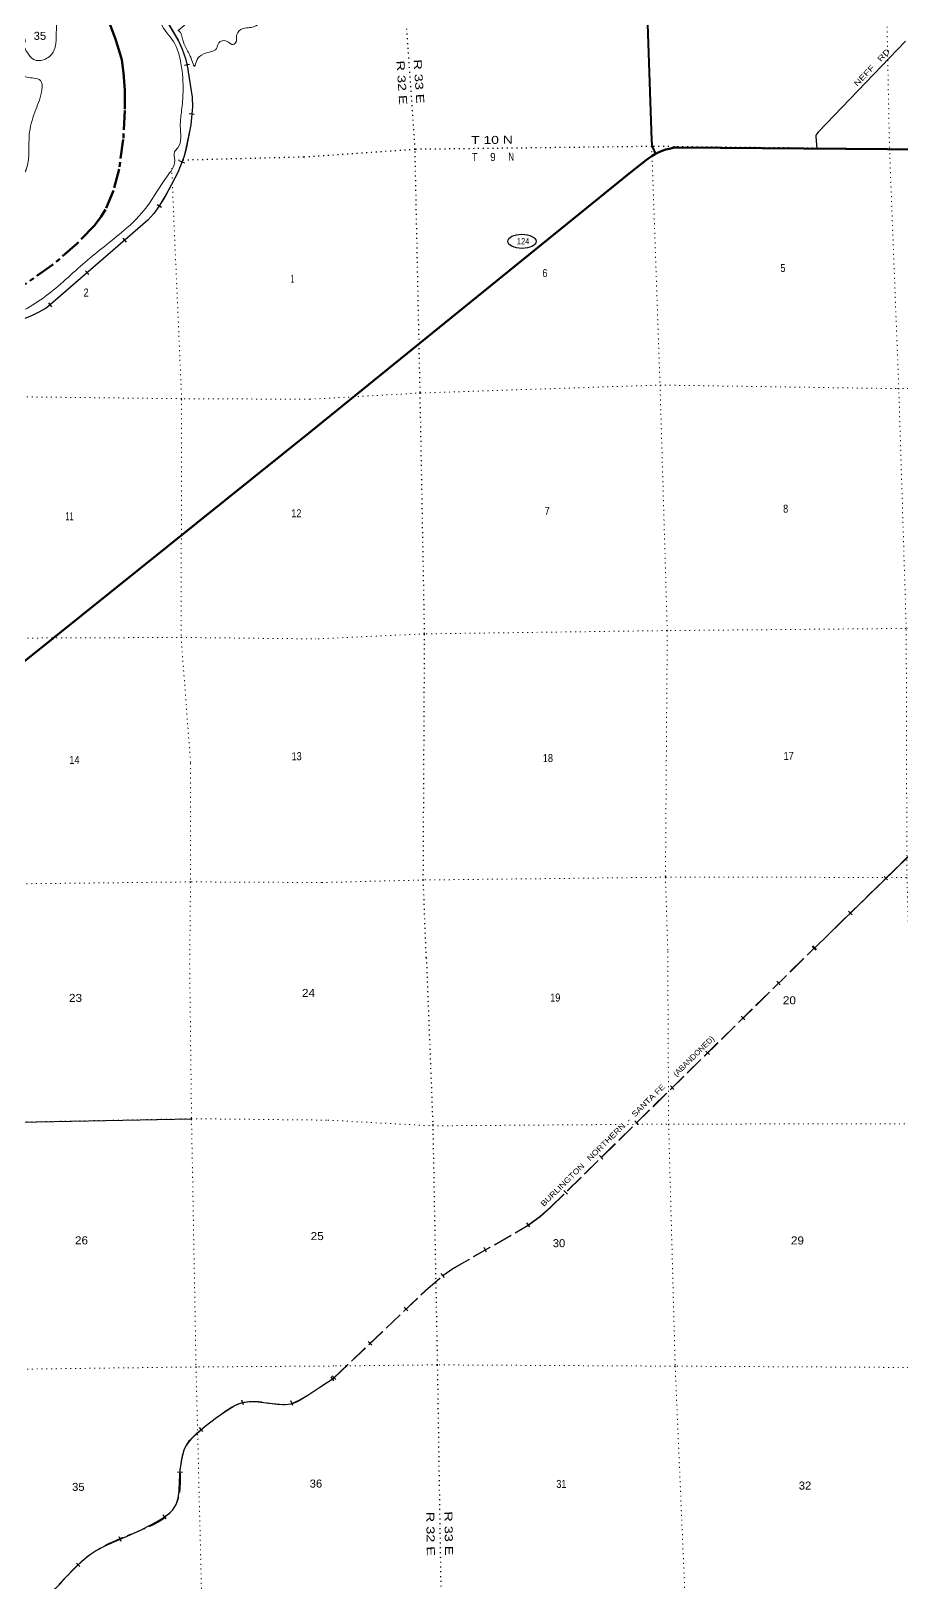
# Model space of a CAD drawing. Header units: feet. Extents: x 505285 to 763886, y -543582 to -353855.
# Drawn here: x 564294 to 583345, y -464358 to -430418 of the extents above; entities that cross this region are included whole.
import ezdxf
from ezdxf.enums import TextEntityAlignment as Align

# ---------------------------------------------------------------- set-up
doc = ezdxf.new("R2010")
doc.units = ezdxf.units.FT
doc.header["$LTSCALE"] = 70
for name, pattern in [('DOTTED', [1.5, 0.3, -1.2]), ('LONG_DASH_SHORT_DASH', [9.9, 6, -1.2, 1.5, -1.2]), ('LONG_DASHED', [7.5, 6, -1.5])]:
    doc.linetypes.add(name, pattern=pattern)
for name, color, linetype, lineweight in [('11', 7, 'LONG_DASH_SHORT_DASH', 60), ('17', 7, 'Continuous', 25), ('23', 7, 'Continuous', 70), ('26', 7, 'Continuous', 40), ('29', 7, 'Continuous', 25), ('30', 7, 'Continuous', 13), ('34', 7, 'Continuous', 25), ('39', 7, 'Continuous', 13), ('6', 7, 'DOTTED', 25), ('63', 7, 'Continuous', 25), ('7', 7, 'DOTTED', 13)]:
    doc.layers.add(name, color=color, linetype=linetype, lineweight=lineweight)

msp = doc.modelspace()

# ---------------------------------------------------------------- linework, layer by layer
at = {"layer": '11'}
msp.add_lwpolyline([(566028.43, -430279.16), (566142.54, -430594.77), (566220.83, -430851.79), (566280.03, -431049.25), (566319.5, -431330.63), (566348.16, -431709.65), (566344.16, -432155.94), (566312.24, -432787.78), (566218.61, -433441.12), (566100.64, -433904.06), (565921.43, -434320.15), (565831.09, -434475.16), (565684.55, -434669.2), (565303.21, -435067.54), (564765.19, -435534.17), (564166.75, -435951.7)], dxfattribs=at)
at = {"layer": '17'}
msp.add_ellipse((575032.26, -435017.57), major_axis=(309.24, -1), ratio=0.500121, dxfattribs=at)
at = {"layer": '23'}
msp.add_line((570411.35, -439175.56), (555536.09, -451109.22), dxfattribs=at)
for points in [[(577957.17, -433101.69), (577971.57, -433093.18), (578078.74, -433044.61), (578177.34, -433009.99), (578285.78, -432983.23), (578362.33, -432968.4), (578457.78, -432964.9), (583030.53, -432998.05), (583580.18, -433006.5), (598899.33, -432971.81), (599250.13, -432967.12), (601528.1, -432929.33), (601951.47, -432922.31)], [(570411.35, -439175.56), (577412.27, -433505.08), (577755.41, -433234.61), (577878.75, -433148), (577957.17, -433101.69)]]:
    msp.add_lwpolyline(points, dxfattribs=at)
at = {"layer": '26'}
msp.add_lwpolyline([(577541.46, -423275.26), (577864.66, -432806.37), (577872.78, -432899.73), (577890.36, -432960.62), (577957.17, -433101.69)], dxfattribs=at)
at = {"layer": '29'}
for points in [[(583420.05, -430635.84), (581515.24, -432626.63), (581481.98, -432663.69), (581466.13, -432688.35), (581457.33, -432707.73), (581457.57, -432728.46), (581486.42, -432986.86)], [(551567.35, -454273.97), (551914.03, -454627.32), (557130.14, -454463.83), (557176.79, -454464.64), (562526.25, -454309.64), (567808.07, -454206.38)]]:
    msp.add_lwpolyline(points, dxfattribs=at)
at = {"layer": '34', "lineweight": 13}
msp.add_line((581439.86, -450470.22), (601887.11, -430460.66), dxfattribs=at)
at = {"layer": '34'}
for p, q in [((567654.66, -431166.06), (567761.95, -431139.17)), ((567754.21, -432224.22), (567864.33, -432234.63)), ((567545.08, -433257.75), (567648.52, -433296.94)), ((567050.54, -434210.05), (567144.73, -434268.05)), ((566305.55, -434950.63), (566377.99, -435034.22)), ((565483.32, -435659.78), (565555.76, -435743.37)), ((564675.99, -436362.52), (564745.47, -436448.58))]:
    msp.add_line(p, q, dxfattribs=at)
at = {"layer": '34', "lineweight": 13}
msp.add_lwpolyline([(566635.22, -429135.05), (567511.92, -430621.56), (567599.45, -430817.89), (567672.9, -431018.78), (567710.89, -431170.34), (567816.35, -431865.47), (567824.71, -432074.73), (567787.65, -432466.64), (567683.3, -432992.86), (567633.73, -433174.77), (567506.58, -433510.37), (567223.71, -434035.86), (567090.14, -434252.76), (566982.41, -434404.66), (566848.36, -434550.99), (564717.1, -436398.09), (564621.97, -436474.9), (564465.26, -436568), (564318.35, -436641.5), (564107.5, -436724.68)], dxfattribs=at)
at = {"layer": '34'}
msp.add_lwpolyline([(566636.21, -429134.57), (567512.9, -430621.06), (567600.47, -430817.48), (567673.95, -431018.46), (567711.97, -431170.12), (567817.45, -431865.37), (567825.81, -432074.76), (567788.74, -432466.8), (567684.37, -432993.11), (567634.78, -433175.11), (567507.58, -433510.83), (567224.66, -434036.41), (567091.06, -434253.37), (566983.27, -434405.35), (566849.13, -434551.78), (564717.81, -436398.93), (564622.6, -436475.81), (564465.79, -436568.97), (564318.8, -436642.51), (564107.88, -436725.71)], dxfattribs=at)
at = {"layer": '34', "linetype": 'LONG_DASHED', "lineweight": 13}
msp.add_lwpolyline([(570923.91, -459872.42), (572923.66, -457966.12), (573306.4, -457635.88), (573519.82, -457486.26), (575137.58, -456559.41), (575429.31, -456348.66), (575653.48, -456149.98), (581434.34, -450470.36)], dxfattribs=at)
msp.add_spline([(539940.33, -491660.75), (540359.41, -491404.18), (541197.96, -490811.81), (541917.38, -490229.06), (542864.91, -489311.06), (543486.4, -488659.76), (543918.34, -488076.01), (544338.27, -487303.74), (544518.3, -486784.62), (544509, -486343.1), (544512.08, -485439.58), (544528.49, -484786.8), (544691.13, -484205.74), (545206.35, -483662.7), (546479.72, -482849.43), (547869.37, -481925.72), (548464.02, -481527.85), (548933.8, -481118.11), (549721.73, -480447.83), (550133.58, -480055.16), (550880.43, -479152.71), (551377.12, -478493.55), (551756.6, -478091.41), (552217.01, -477713.95), (553054.15, -477185.36), (553789.2, -476676.63), (554198.63, -476360.29), (554617.16, -475903.26), (554854.36, -475712.4), (555595.42, -475394.29), (556346.2, -475059.95), (556666.44, -474803.4), (557025.22, -474277.14), (557450.38, -473466.64), (557792.38, -473002.91), (558755.32, -472052.52), (559208.43, -471614.96), (559553.48, -471105.01), (559766.55, -470818.2), (560189.14, -470553.84), (560470.35, -470257.81), (560561.94, -469834.6), (560557.68, -469059.71), (560618.8, -468620.96), (560729.25, -468329.93), (561175.66, -467860.36), (561594.81, -467527.8), (562029.87, -467283.29), (562348.95, -467066.91), (563238, -466139.89), (564026.82, -465321.03), (565065.16, -464228.79), (565411.67, -463883.44), (565708.43, -463657.41), (566731.74, -463187.81), (567331.27, -462830.01), (567517.45, -462507.53), (567562.74, -461890.38), (567649.81, -461443.15), (567864.54, -461140.26), (568356.68, -460742.17), (568737.24, -460486.57), (569105.07, -460389.8), (569725.56, -460455.26), (569986.57, -460440.66), (570350.45, -460251.61), (570925.48, -459876.16)], degree=3, dxfattribs=at)
at = {"layer": '39'}
for points in [[(569751.26, -412567.38), (569492.76, -413138.4), (569140.83, -413936.34), (568898.23, -414575.59), (568684.6, -414945.13), (568480.59, -415398.85), (568236.99, -415985.89), (568077.34, -416557.33), (567856.23, -416955.12), (567770.09, -417278.12), (567617.88, -418030.21), (567510.14, -418377.71), (567445.27, -418975.53), (567358.56, -419796.73), (567361.73, -419963.4), (567212.46, -420130.87), (567145.25, -420288.79), (566979.92, -420561.01), (566691.15, -420881.71), (566185.95, -421318.87), (565319.03, -422037.89), (564276.85, -422928.87), (563452.77, -423685.26), (563136.26, -424235.47), (562979.17, -424730.52), (562861.45, -425397.61), (562718.24, -426623.63), (562570.05, -427375.65), (562554.8, -427629.04), (562743.63, -427961.05), (562993.91, -428253.76), (563319.59, -428398.44), (563758.72, -428601.3), (564069.2, -428790.46), (564382.21, -429112.15), (564672.19, -429594.97), (564854.21, -430095.85), (564847.78, -430391.27), (564794.27, -430848.26), (564611.19, -431030.41), (564346.54, -431037.27), (564205.06, -430875.15), (564146.21, -430733.6), (564157.5, -430588.76), (564067.12, -430582.38), (563880.22, -430563.72), (563689.27, -430543.12), (563534.45, -430523.87), (563339.54, -430505.35), (563317.75, -430519.81), (563521.43, -430682.8), (563718.43, -430705.3), (563870.53, -430792.9), (564018.51, -430874.56), (563962.95, -431012.18), (563766.31, -431114.22), (563697.68, -431408.78), (563609.1, -431603.25), (563430.27, -431903.84), (563476.25, -432001.43), (563675.09, -431909.39), (563863.07, -431562.43), (563911.78, -431380.74), (564066.4, -431389.95), (564211.57, -431429.47), (564352.35, -431448.98), (564501.8, -431502.48), (564529.56, -431696.83), (564399.48, -432135.14), (564262.37, -432625.81), (564246.85, -433076.07), (564210.46, -433378.06), (564073.66, -433673.87), (563925.78, -434020.1), (563966.17, -434457.28), (563886.09, -434782.18), (563731.42, -434981.88), (563515.35, -435222.9), (563314.31, -435515.86), (563093.3, -435602.28), (562713.73, -435683.58), (562232.87, -435712.5), (561602.38, -435677.88), (561081.13, -435587.01), (560953.07, -435603.43), (560552.14, -435510.35), (560196.68, -435382.28), (559592.18, -435132.24), (559283.69, -435153.97), (559057.45, -435176.21), (558699.65, -435136.58)], [(569788.91, -414157.47), (569554.73, -414712.19), (569223.74, -415345.03), (568934.1, -415936.93), (568613.32, -416790.55), (568385.6, -417262.79), (568219.69, -417715.82), (568151.75, -418574.84), (568186.87, -419156.76), (568223.11, -419692.46), (568302.14, -420157.06), (568374.72, -420282.28), (568486.65, -420684), (568573.04, -421325.25), (568743.4, -421529.03), (568814.89, -421702.48), (568681.13, -421841.54), (568532.93, -422065.24), (568413.07, -422302.47), (568282.74, -422833.19), (568037.62, -423339.9), (567714.25, -423846.04), (567564.06, -424176.24), (567477.48, -424581.61), (567291.07, -424799.98), (567091.06, -425147.17), (566670.09, -425689.25), (566481.37, -425891.59), (566469.13, -425986.23), (566633.61, -426091.69), (566568.52, -426255.6), (566283.56, -426248.78), (566102.52, -426221.97), (565971.17, -426276.61), (565877.53, -426521.4), (565788.22, -427099.58), (565792.52, -427537.43), (565931.56, -427571.04), (566002.29, -427704.33), (566070.56, -428130.96), (566274.93, -428330.1), (566350.24, -428493.44), (566354.72, -428834.86), (566481, -429041.46), (566559.61, -429273.04), (566656.69, -429526.38), (566888.89, -429923.88), (566999.78, -429953.99), (567135.61, -430240.77), (567408.03, -430643.56), (567573.73, -431130.67), (567619.64, -431752.57), (567589.05, -432148.87), (567559.4, -432488.91), (567502.42, -432974.09), (567435.81, -433057.67), (567437.46, -433250.49), (567263.67, -433605.23), (566826.87, -434264.12), (566323.19, -434781.61), (565477.79, -435472.11), (564611.41, -436219.24), (563660.2, -436724.86), (562771.15, -436911.94), (562125.68, -436933.84), (560976.96, -436756.06), (560422.67, -436826.51), (559934.09, -436765.17), (559197.28, -436730.49), (558274.37, -436930.25), (557486.27, -437258.1), (556567.93, -437698.84), (555504.42, -438100.05), (554937.34, -438341.48), (554717.36, -438482.12), (554562.51, -438778.26), (554008.66, -439505.59), (553552.48, -440094.52), (553124.82, -440707.04), (552601.72, -441363.49), (551891.18, -442184.1), (551546.05, -442600.24), (551414.96, -442879.87), (551242.07, -443176.33), (551029.01, -443575.99), (550811.25, -443622.17), (550639.69, -443460.6), (550553.13, -443233.18), (550413.69, -443283.96), (549934.96, -443425.33), (549673.09, -443472.33)], [(567511.39, -430407.2), (567689.64, -430262.73), (567812.9, -430204.22), (567933.89, -430238.16), (568066.79, -430159.38), (568234.86, -430031.75), (568429.02, -430010.1), (568930.18, -429888.4), (569210.31, -429746.65), (569297.99, -429610.45), (569444.18, -429597.72), (569650.9, -429603.97), (570120.45, -429613.42), (570161.77, -429676.95), (569999.06, -429770.33), (569837.33, -429809.46), (569637.71, -429965.8), (569398.63, -430157.02), (569141.2, -430332.49), (568881.41, -430383.47), (568788.02, -430535.85), (568785.92, -430636.33), (568719.23, -430715.9), (568569.32, -430638.3), (568399.53, -430675.57), (568353.73, -430798.95), (568194.77, -430878.2), (567978, -430976.6), (567892.78, -431136.86), (567871.28, -431187.78), (567827.2, -431099.59), (567724.36, -430864.39), (567616.63, -430619.39), (567523.58, -430413.59), (567511.85, -430406.62)]]:
    msp.add_spline(points, degree=3, dxfattribs=at)
at = {"layer": '6'}
msp.add_line((570262.75, -433174.68), (567438.09, -433247.91), dxfattribs=at)
for points in [[(572940.24, -450683.1), (572874.47, -448985.98), (572903.46, -443601), (572805.18, -438321.72), (572694.4, -433006.41), (572341.64, -427781.84), (572258.66, -422440.14), (572190.36, -417148.52), (572209.59, -413833.31)], [(601951.47, -432922.31), (599001.44, -432972.12), (593701.84, -432983.85), (588375.51, -432995.99), (583075.78, -433000.27), (577871.31, -432942.2), (572694.4, -433006.41), (570262.75, -433174.68)], [(572940.24, -450683.1), (573082.08, -454326.16), (573180.69, -459588.35), (573264.72, -464905.16), (573348.08, -470272.21), (573383.34, -475562.19), (573552.95, -480934.98), (573683.38, -486188.29), (573857.9, -491486.98), (573924.95, -496370.77)]]:
    msp.add_lwpolyline(points, dxfattribs=at)
at = {"layer": '63', "linetype": 'LONG_DASHED'}
msp.add_line((581436.99, -450467.29), (601884.24, -430457.73), dxfattribs=at)
at = {"layer": '63'}
for p, q in [((583030.96, -448983.84), (582953.6, -448904.78)), ((582253.46, -449744.69), (582176.1, -449665.64)), ((581459.81, -450516.14), (581382.29, -450437.23)), ((581475.97, -450505.54), (581398.6, -450426.49)), ((580683.82, -451278.53), (580606.3, -451199.63)), ((579907.84, -452040.92), (579830.32, -451962.02)), ((579131.85, -452803.32), (579054.34, -452724.42)), ((578355.87, -453565.71), (578278.35, -453486.81)), ((577579.89, -454328.11), (577502.37, -454249.2)), ((576803.9, -455090.5), (576726.38, -455011.6)), ((576027.92, -455852.89), (575950.4, -455773.99)), ((575205.17, -456572.88), (575140.4, -456483.22)), ((574259.48, -457120.7), (574204.49, -457024.72)), ((573336.6, -457676.52), (573264.34, -457592.78)), ((572534.34, -458407.01), (572458.02, -458326.95)), ((571746.95, -459157.61), (571670.63, -459077.55)), ((570919.45, -459939.06), (570856.65, -459848.01)), ((570959.55, -459908.21), (570883.23, -459828.15)), ((568939.55, -460464.28), (568908.65, -460358.08)), ((570023.93, -460479.45), (569979.65, -460378.09)), ((568053.97, -461045.4), (567982.3, -460961.15)), ((567609.39, -461945), (567499.08, -461936.96)), ((567247.83, -462953.67), (567182.5, -462864.42)), ((566268.46, -463448.59), (566224.71, -463347)), ((565363.65, -464000.91), (565286.38, -463921.77))]:
    msp.add_line(p, q, dxfattribs=at)
at = {"layer": '63', "linetype": 'LONG_DASHED'}
for points in [[(570921.08, -459869.45), (572920.9, -457963.08), (573303.88, -457632.64), (573517.62, -457482.8), (575135.35, -456555.96), (575426.74, -456345.46), (575650.68, -456146.98), (581431.47, -450467.44)], [(564543.66, -464772.73), (565062.21, -464225.94), (565233.63, -464051.56), (565408.9, -463880.42), (565550.73, -463758.41), (565706.33, -463653.88), (565956.58, -463523.46), (566344.24, -463356.51), (566729.95, -463184.12), (567036.09, -463023.75), (567184.05, -462932.69), (567328.61, -462826.88), (567397.01, -462759.72), (567471.9, -462640.29), (567513.42, -462506.67), (567532.08, -462353.2), (567541.81, -462121.25), (567558.66, -461889.94), (567590.85, -461664.75), (567645.92, -461441.82), (567684.14, -461355.17), (567763.35, -461239.15), (567861.73, -461137.27), (568103.68, -460931.42), (568354.23, -460738.88), (568538.28, -460605.56), (568735.28, -460482.96), (568824.76, -460440.81), (568963.29, -460400.51), (569104.96, -460385.69), (569260.49, -460393.36), (569493.27, -460426.72), (569725.84, -460451.17), (569856.16, -460455.28), (569921, -460451), (569985.29, -460436.74), (570174.45, -460354.1), (570348.26, -460248.14), (570635.72, -460060.45), (570923.24, -459872.73)]]:
    msp.add_lwpolyline(points, dxfattribs=at)
at = {"layer": '7'}
for points in [[(577160.66, -410282.4), (577079.62, -411764.68), (577391.33, -417080.06), (577521.5, -422338.93), (577678.72, -427634.9), (577871.31, -432942.2), (578053.21, -438160.38), (578210.87, -443529.49), (578171.94, -448922.61), (578221.69, -450551.19)], [(583498.74, -450418.18), (583452.53, -448882.13), (583438.23, -443482.88), (583276.22, -438248.43), (583071.72, -432967.79), (582964.35, -427626.7), (582917.81, -422306.75), (582594.8, -417051.75), (582362.23, -411797.89), (582393.43, -410457.53)], [(567370.3, -433413.56), (567588.68, -438468.69), (567577.1, -443669.79), (567783.96, -446430.16), (567783.08, -449025.6), (567763.63, -450811.22)], [(570393.89, -438470.26), (572807.34, -438333.76), (578053.21, -438160.38), (583249.98, -438238.63), (585925.26, -438160.48), (588589.16, -438297.42), (593846.71, -438254.53), (599138.37, -438209.3), (602088.1, -438149.24)], [(570393.89, -438470.26), (567586.49, -438458.69), (562360.08, -438397.99), (556633.41, -438400.73), (554698.43, -438504.69)], [(602227.76, -443491.91), (599305.46, -443528.09), (594072.12, -443578.78), (588742.23, -443620.37), (583438.23, -443482.88), (578210.87, -443529.49), (572903.46, -443601), (570523.69, -443711.89)], [(548636.62, -444225.73), (551504.79, -444019.24), (556849.74, -443878.88), (562430.65, -443700.04), (567579.3, -443679.8), (570523.69, -443711.89)], [(570655.63, -449039.47), (572906.59, -448983.66), (578177.99, -448924.56), (583424.8, -448926.78), (588850.19, -448945), (594258.45, -448989.81), (599512.02, -448950.98), (602367.98, -448855.99)], [(570655.63, -449039.47), (567783.08, -449025.6), (562466.69, -449085.08), (557050.87, -449190.58), (551713.37, -449300.67), (545937.15, -449406.76)], [(578221.69, -450551.19), (578240.85, -454323.57), (578384.34, -459616.7), (578611.75, -464946.67), (578710.04, -470393.52), (578803.12, -475666.34), (578905.17, -480977.46), (579068.48, -486190.21), (579109.51, -491543.84), (579248.6, -496237.83)], [(567763.63, -450811.22), (567805.11, -454214.78), (567903.17, -459633.82), (568035.13, -465040.22), (567986.44, -470363.45), (568119.71, -475641.34), (568251.57, -480947.36), (568392.23, -486289.37), (568525.12, -491549.2), (568685.98, -496500.39)], [(539075.13, -454789.8), (541244.65, -454662.59), (546550.01, -454692.4), (551885.54, -454627.32), (557176.79, -454464.64), (562516.44, -454309.15), (567798.87, -454204.85), (570784.32, -454236.18)], [(570784.32, -454236.18), (573078.97, -454360.39), (577181.19, -454331.13)], [(577342.55, -454329.98), (578240.85, -454323.57), (583527.6, -454313.56), (588985.67, -454403.57), (594270.47, -454337.24), (599583.8, -454272.28), (602508.77, -454241.22)], [(602644.38, -459429.17), (599697.2, -459541.95), (594383.99, -459633.18), (589125.82, -459690.43), (583692.16, -459646.3), (578384.34, -459616.7), (573180.69, -459588.35), (570917.46, -459612.17)], [(570917.46, -459612.17), (567903.17, -459633.82), (562615.91, -459700.06), (557335.45, -459802.32), (552072.47, -459876.17), (546714.59, -459929.59), (541383.34, -460006.64), (539199.06, -460088.65)]]:
    msp.add_lwpolyline(points, dxfattribs=at)

# ---------------------------------------------------------------- texts
at = {"layer": '17', "width": 0.8}
msp.add_text('124', height=140, dxfattribs=at).set_placement((575058.31, -435085.88), align=Align.CENTER)
at = {"layer": '30', "width": 1.35}
msp.add_text('NEFF   RD', height=120, rotation=46.264, dxfattribs=at).set_placement((582731.16, -431254.56), align=Align.CENTER)
at = {"layer": '6'}
for s, rotation, width, p in [('R 32 E', 273.863, 1.35, (572285.37, -431070.74)), ('R 33 E', 273.863, 1.35, (572659.57, -431044.19)), ('T 10 N', 0.711, 1.3, (573921.83, -432892.3)), ('T', 0.711, 0.85, (573938.71, -433264.42)), ('9', 0.711, 0.9, (574340.25, -433259.35)), ('N', 0.711, 0.7, (574737.4, -433251.07)), ('R 32 E', 270.905, 1.35, (572938.57, -462802.67)), ('R 33 E', 270.905, 1.35, (573336.07, -462792.58))]:
    msp.add_text(s, height=175, rotation=rotation, dxfattribs=dict(at, width=width)).set_placement(p)
at = {"layer": '63'}
for s, width, p in [('(ABANDONED)', 1.05, (578410.12, -453293.1)), ('BURLINGTON   NORTHERN  -  SANTA FE', 1.2, (575511, -456135.1))]:
    msp.add_text(s, height=120, rotation=44.494, dxfattribs=dict(at, width=width)).set_placement(p)
at = {"layer": '7'}
for s, width, p in [('35', 1.05, (564351.39, -430610.31)), ('1', 0.4, (569976.32, -435919.72)), ('6', 0.85, (575479.97, -435798.36)), ('5', 0.85, (580686.08, -435687.17)), ('2', 0.85, (565443.94, -436224.03)), ('12', 0.85, (569986.22, -441052.82)), ('7', 0.85, (575529.71, -440998.42)), ('8', 0.85, (580745.47, -440951.4)), ('11', 0.65, (565043.65, -441115.88)), ('14', 0.85, (565132.63, -446445.68)), ('13', 0.85, (569993.43, -446363.66)), ('18', 0.85, (575490.32, -446405.53)), ('17', 0.85, (580755.62, -446357.13)), ('24', 1.1, (570220.13, -451542.07)), ('23', 1.1, (565124.42, -451650.52)), ('19', 0.85, (575650.86, -451642.52)), ('20', 1.1, (580739.17, -451702.06)), ('26', 1.1, (565254.67, -456951.98)), ('25', 1.1, (570410.46, -456858.93)), ('29', 1.1, (580915.62, -456954.15)), ('30', 1.05, (575706.3, -457014.33)), ('35', 1.05, (565193.07, -462343.77)), ('36', 1.05, (570388.91, -462271.94)), ('31', 0.85, (575784.65, -462279.74)), ('32', 1.05, (581087.83, -462314.8))]:
    msp.add_text(s, height=175, dxfattribs=dict(at, width=width)).set_placement(p)

doc.saveas('drawing.dxf')
